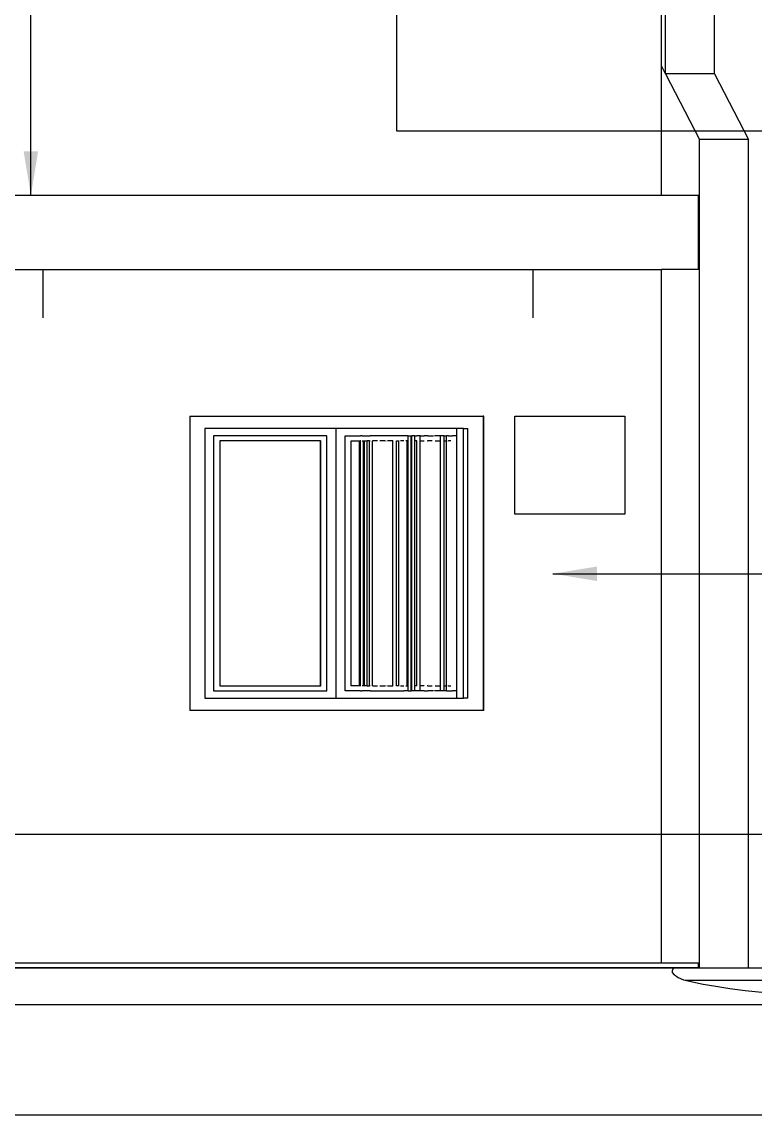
# Model space of a CAD drawing. Header units: inches. Extents: x 7263 to 14962, y 1317 to 2926.
# Drawn here: x 7437.961 to 7440.954, y 1505.973 to 1510.432 of the extents above; entities that cross this region are included whole.
import ezdxf

# ---------------------------------------------------------------- set-up
doc = ezdxf.new("R2010")
doc.units = ezdxf.units.IN
doc.header["$MEASUREMENT"] = 0
doc.layers.add('Layer6', color=6, linetype='Continuous')
doc.layers.add('Layer8', color=8, linetype='Continuous')
doc.styles.get("Standard").update_dxf_attribs({"font": ''})
doc.styles.get('Standard').set_extended_font_data('Tw Cen MT Condensed')
doc.dimstyles.get("Standard").update_dxf_attribs({"dimtxt": 0.2, "dimasz": 0.18, "dimexe": 0.18, "dimexo": 0.0625, "dimgap": 0.09, "dimtad": 0, "dimzin": 0, "dimdsep": 46, "dimtxsty": 'Standard', "dimblk": 'ARCHTICK', "dimcen": 0.09, "dimclrd": 8, "dimclre": 8, "dimclrt": 2, "dimadec": 0, "dimazin": 0, "dimtfac": 1, "dimtofl": 0, "dimtmove": 0, "dimatfit": 3, "dimfxl": 1, "dimtolj": 1, "dimtzin": 0, "dimarcsym": 0})

# ---------------------------------------------------------------- blocks, each defined once
blk = doc.blocks.new('_ArchTick')
at = {"color": 0, "linetype": 'ByBlock', "const_width": 0.15}
blk.add_lwpolyline([(-0.5, -0.5), (0.5, 0.5)], dxfattribs=at)

msp = doc.modelspace()

# ---------------------------------------------------------------- linework, layer by layer
for p, q in [((7440.5713, 1510.2523), (7440.5713, 1513.4503)), ((7440.5882, 1510.2195), (7440.5882, 1513.0833)), ((7440.7882, 1510.2195), (7440.7882, 1513.0993)), ((7440.5713, 1509.7235), (7440.5713, 1510.2523)), ((7440.5882, 1510.2195), (7440.5713, 1510.2523)), ((7440.7882, 1510.2195), (7440.5882, 1510.2195)), ((7440.5882, 1510.2195), (7440.7266, 1509.9523)), ((7440.7882, 1510.2195), (7440.9265, 1509.9523)), ((7440.7266, 1506.5735), (7440.7266, 1509.9523)), ((7440.9265, 1509.9523), (7440.7266, 1509.9523)), ((7440.9265, 1508.5735), (7440.9265, 1509.9523)), ((7440.5713, 1509.7235), (7435.4243, 1509.7235)), ((7440.7222, 1509.7235), (7440.5713, 1509.7235)), ((7440.7222, 1509.422), (7440.7222, 1509.7235)), ((7435.4243, 1509.422), (7440.5713, 1509.422)), ((7438.0463, 1509.422), (7438.0463, 1509.3638)), ((7438.0463, 1509.422), (7438.0463, 1509.3946)), ((7438.0463, 1509.422), (7438.0463, 1509.3638)), ((7438.0463, 1509.422), (7438.0463, 1509.3946)), ((7438.0464, 1509.422), (7438.0464, 1509.3638)), ((7438.0464, 1509.422), (7438.0464, 1509.3946)), ((7440.0464, 1509.422), (7440.0464, 1509.3638)), ((7440.0464, 1509.422), (7440.0464, 1509.3946)), ((7440.5713, 1506.5935), (7440.5713, 1509.422)), ((7440.7222, 1509.422), (7440.5713, 1509.422)), ((7438.0464, 1509.3638), (7438.0463, 1509.2241)), ((7438.0463, 1509.3638), (7438.0463, 1509.2241)), ((7438.0463, 1509.3638), (7438.0463, 1509.2241)), ((7440.0464, 1509.3638), (7440.0463, 1509.2241)), ((7438.6471, 1508.8235), (7438.6471, 1507.6235)), ((7438.6471, 1508.8235), (7439.8445, 1508.8235)), ((7439.8445, 1508.8235), (7439.8445, 1507.6235)), ((7439.8466, 1508.8235), (7439.8445, 1508.8235)), ((7439.8466, 1507.6235), (7439.8466, 1508.8235)), ((7438.7074, 1508.7735), (7438.7074, 1507.6735)), ((7439.2436, 1508.7735), (7438.7074, 1508.7735)), ((7439.2436, 1507.6735), (7439.2436, 1508.7735)), ((7439.7363, 1508.7735), (7439.2436, 1508.7735)), ((7439.7363, 1508.7435), (7439.7363, 1508.7735)), ((7439.7637, 1508.7735), (7439.7363, 1508.7735)), ((7439.7637, 1507.6735), (7439.7637, 1508.7735)), ((7439.7637, 1508.7735), (7439.782, 1508.7735)), ((7439.782, 1507.6735), (7439.782, 1508.7735)), ((7438.7438, 1508.7435), (7438.7438, 1507.7035)), ((7439.2058, 1508.7435), (7438.7438, 1508.7435)), ((7438.7685, 1508.7235), (7438.7685, 1507.7235)), ((7439.1803, 1508.7235), (7438.7685, 1508.7235)), ((7439.1803, 1507.7235), (7439.1803, 1508.7235)), ((7439.1803, 1508.7235), (7439.1808, 1508.7235)), ((7439.1808, 1507.7235), (7439.1808, 1508.7235)), ((7439.2058, 1508.7435), (7439.2061, 1508.7435)), ((7439.2058, 1507.7035), (7439.2058, 1508.7435)), ((7439.2061, 1507.7035), (7439.2061, 1508.7435)), ((7439.2802, 1508.7435), (7439.3436, 1508.7435)), ((7439.2802, 1507.7035), (7439.2802, 1508.7435)), ((7439.3049, 1507.7235), (7439.3049, 1508.7235)), ((7439.3049, 1508.7235), (7439.3396, 1508.7235)), ((7439.3396, 1507.7235), (7439.3396, 1508.7235)), ((7439.3396, 1508.7235), (7439.3434, 1508.7235)), ((7439.3434, 1507.7235), (7439.3434, 1508.7235)), ((7439.3434, 1508.7235), (7439.3436, 1508.7235)), ((7439.3507, 1508.7435), (7439.3436, 1508.7435)), ((7439.3452, 1508.7235), (7439.3438, 1508.7235)), ((7439.3507, 1508.7435), (7439.3694, 1508.7435)), ((7439.3507, 1508.7235), (7439.3561, 1508.7235)), ((7439.3561, 1507.7235), (7439.3561, 1508.7235)), ((7439.3561, 1508.7235), (7439.3596, 1508.7235)), ((7439.3596, 1507.7235), (7439.3596, 1508.7235)), ((7439.3596, 1508.7235), (7439.3694, 1508.7235)), ((7439.3694, 1508.7435), (7439.3698, 1508.7435)), ((7439.3698, 1508.7435), (7439.3833, 1508.7435)), ((7439.3698, 1508.7235), (7439.3708, 1508.7235)), ((7439.3708, 1507.7235), (7439.3708, 1508.7235)), ((7439.3796, 1508.7235), (7439.3708, 1508.7235)), ((7439.3796, 1507.7235), (7439.3796, 1508.7235)), ((7439.3796, 1508.7235), (7439.3833, 1508.7235)), ((7439.4215, 1508.7435), (7439.3833, 1508.7435)), ((7439.3919, 1508.7235), (7439.3923, 1508.7235)), ((7439.3923, 1507.7235), (7439.3923, 1508.7235)), ((7439.4123, 1508.7235), (7439.3923, 1508.7235)), ((7439.454, 1508.7435), (7439.4215, 1508.7435)), ((7439.4445, 1508.7235), (7439.4215, 1508.7235)), ((7439.4467, 1508.7235), (7439.4478, 1508.7235)), ((7439.5202, 1508.7435), (7439.454, 1508.7435)), ((7439.4755, 1508.7235), (7439.454, 1508.7235)), ((7439.4755, 1507.7235), (7439.4755, 1508.7235)), ((7439.4755, 1508.7235), (7439.4766, 1508.7235)), ((7439.4903, 1508.7235), (7439.4906, 1508.7235)), ((7439.4906, 1507.7235), (7439.4906, 1508.7235)), ((7439.4906, 1508.7235), (7439.4998, 1508.7235)), ((7439.4998, 1507.7235), (7439.4998, 1508.7235)), ((7439.4998, 1508.7235), (7439.5001, 1508.7235)), ((7439.5001, 1507.7235), (7439.5001, 1508.7235)), ((7439.5001, 1508.7235), (7439.5008, 1508.7235)), ((7439.5202, 1508.7235), (7439.5068, 1508.7235)), ((7439.5372, 1508.7435), (7439.5202, 1508.7435)), ((7439.5334, 1508.7235), (7439.5278, 1508.7235)), ((7439.5334, 1507.7235), (7439.5334, 1508.7235)), ((7439.5334, 1508.7235), (7439.5372, 1508.7235)), ((7439.5372, 1508.7235), (7439.5372, 1508.7435)), ((7439.5372, 1508.7435), (7439.5499, 1508.7435)), ((7439.5372, 1507.7235), (7439.5372, 1508.7235)), ((7439.5372, 1508.7235), (7439.5376, 1508.7235)), ((7439.5499, 1508.7435), (7439.5534, 1508.7435)), ((7439.5499, 1508.7235), (7439.5499, 1508.7435)), ((7439.5499, 1508.7235), (7439.5534, 1508.7235)), ((7439.5499, 1507.7235), (7439.5499, 1508.7235)), ((7439.5534, 1508.7235), (7439.5534, 1508.7435)), ((7439.5646, 1508.7435), (7439.5534, 1508.7435)), ((7439.5534, 1507.7235), (7439.5534, 1508.7235)), ((7439.5636, 1508.7235), (7439.5646, 1508.7235)), ((7439.5646, 1508.7435), (7439.5737, 1508.7435)), ((7439.5646, 1508.7235), (7439.5646, 1508.7435)), ((7439.5646, 1507.7235), (7439.5646, 1508.7235)), ((7439.5734, 1508.7235), (7439.5646, 1508.7235)), ((7439.5734, 1507.7235), (7439.5734, 1508.7235)), ((7439.5734, 1508.7235), (7439.5737, 1508.7235)), ((7439.5861, 1508.7435), (7439.5737, 1508.7435)), ((7439.5857, 1508.7235), (7439.5861, 1508.7235)), ((7439.5861, 1508.7435), (7439.6032, 1508.7435)), ((7439.5861, 1508.7235), (7439.5861, 1508.7435)), ((7439.5861, 1508.7235), (7439.6032, 1508.7235)), ((7439.5861, 1507.7235), (7439.5861, 1508.7235)), ((7439.6175, 1508.7435), (7439.6032, 1508.7435)), ((7439.6149, 1508.7235), (7439.6163, 1508.7235)), ((7439.6175, 1508.7435), (7439.636, 1508.7435)), ((7439.636, 1508.7235), (7439.6175, 1508.7235)), ((7439.636, 1508.7435), (7439.6411, 1508.7435)), ((7439.6693, 1508.7435), (7439.6449, 1508.7435)), ((7439.6486, 1508.7235), (7439.6693, 1508.7235)), ((7439.6693, 1508.7235), (7439.6693, 1508.7435)), ((7439.6844, 1508.7435), (7439.6693, 1508.7435)), ((7439.6693, 1507.7235), (7439.6693, 1508.7235)), ((7439.6841, 1508.7235), (7439.6844, 1508.7235)), ((7439.6844, 1508.7435), (7439.6936, 1508.7435)), ((7439.6844, 1508.7235), (7439.6844, 1508.7435)), ((7439.6844, 1507.7235), (7439.6844, 1508.7235)), ((7439.6844, 1508.7235), (7439.6936, 1508.7235)), ((7439.6936, 1508.7235), (7439.6936, 1508.7435)), ((7439.7019, 1508.7435), (7439.6936, 1508.7435)), ((7439.6936, 1507.7235), (7439.6936, 1508.7235)), ((7439.6999, 1508.7235), (7439.7009, 1508.7235)), ((7439.7019, 1508.7435), (7439.7118, 1508.7435)), ((7439.7118, 1508.7235), (7439.7019, 1508.7235)), ((7439.7118, 1508.7435), (7439.7183, 1508.7435)), ((7439.7363, 1508.7435), (7439.7192, 1508.7435)), ((7439.7363, 1508.7435), (7439.7367, 1508.7435)), ((7439.7363, 1507.7035), (7439.7363, 1508.7435)), ((7440.9265, 1506.5735), (7440.9265, 1508.5735)), ((7438.7438, 1507.7035), (7439.2058, 1507.7035)), ((7438.7685, 1507.7235), (7439.1803, 1507.7235)), ((7439.1803, 1507.7235), (7439.1808, 1507.7235)), ((7439.2058, 1507.7035), (7439.2061, 1507.7035)), ((7439.3436, 1507.7035), (7439.2802, 1507.7035)), ((7439.3396, 1507.7235), (7439.3049, 1507.7235)), ((7439.3434, 1507.7235), (7439.3396, 1507.7235)), ((7439.3436, 1507.7235), (7439.3434, 1507.7235)), ((7439.3436, 1507.7035), (7439.3507, 1507.7035)), ((7439.3452, 1507.7235), (7439.3438, 1507.7235)), ((7439.3561, 1507.7235), (7439.3507, 1507.7235)), ((7439.3694, 1507.7035), (7439.3507, 1507.7035)), ((7439.3596, 1507.7235), (7439.3561, 1507.7235)), ((7439.3694, 1507.7235), (7439.3596, 1507.7235)), ((7439.3698, 1507.7035), (7439.3694, 1507.7035)), ((7439.3708, 1507.7235), (7439.3698, 1507.7235)), ((7439.3833, 1507.7035), (7439.3698, 1507.7035)), ((7439.3708, 1507.7235), (7439.3796, 1507.7235)), ((7439.3833, 1507.7235), (7439.3796, 1507.7235)), ((7439.3833, 1507.7035), (7439.4215, 1507.7035)), ((7439.3923, 1507.7235), (7439.3919, 1507.7235)), ((7439.3923, 1507.7235), (7439.4123, 1507.7235)), ((7439.4215, 1507.7235), (7439.4445, 1507.7235)), ((7439.4215, 1507.7035), (7439.454, 1507.7035)), ((7439.4478, 1507.7235), (7439.4467, 1507.7235)), ((7439.454, 1507.7235), (7439.4755, 1507.7235)), ((7439.454, 1507.7035), (7439.5202, 1507.7035)), ((7439.4766, 1507.7235), (7439.4755, 1507.7235)), ((7439.4906, 1507.7235), (7439.4903, 1507.7235)), ((7439.4998, 1507.7235), (7439.4906, 1507.7235)), ((7439.5001, 1507.7235), (7439.4998, 1507.7235)), ((7439.5008, 1507.7235), (7439.5001, 1507.7235)), ((7439.5068, 1507.7235), (7439.5202, 1507.7235)), ((7439.5372, 1507.7035), (7439.5202, 1507.7035)), ((7439.5278, 1507.7235), (7439.5334, 1507.7235)), ((7439.5372, 1507.7235), (7439.5334, 1507.7235)), ((7439.5372, 1507.7035), (7439.5372, 1507.7235)), ((7439.5376, 1507.7235), (7439.5372, 1507.7235)), ((7439.5372, 1507.7035), (7439.5499, 1507.7035)), ((7439.5534, 1507.7235), (7439.5499, 1507.7235)), ((7439.5499, 1507.7035), (7439.5499, 1507.7235)), ((7439.5534, 1507.7035), (7439.5499, 1507.7035)), ((7439.5534, 1507.7035), (7439.5534, 1507.7235)), ((7439.5646, 1507.7035), (7439.5534, 1507.7035)), ((7439.5646, 1507.7235), (7439.5636, 1507.7235)), ((7439.5646, 1507.7035), (7439.5646, 1507.7235)), ((7439.5734, 1507.7235), (7439.5646, 1507.7235)), ((7439.5737, 1507.7035), (7439.5646, 1507.7035)), ((7439.5737, 1507.7235), (7439.5734, 1507.7235)), ((7439.5861, 1507.7035), (7439.5737, 1507.7035)), ((7439.5861, 1507.7235), (7439.5857, 1507.7235)), ((7439.6032, 1507.7235), (7439.5861, 1507.7235)), ((7439.5861, 1507.7035), (7439.5861, 1507.7235)), ((7439.6032, 1507.7035), (7439.5861, 1507.7035)), ((7439.6032, 1507.7035), (7439.6175, 1507.7035)), ((7439.6163, 1507.7235), (7439.6149, 1507.7235)), ((7439.6175, 1507.7235), (7439.636, 1507.7235)), ((7439.636, 1507.7035), (7439.6175, 1507.7035)), ((7439.6411, 1507.7035), (7439.636, 1507.7035)), ((7439.6693, 1507.7035), (7439.6449, 1507.7035)), ((7439.6486, 1507.7235), (7439.6693, 1507.7235)), ((7439.6693, 1507.7035), (7439.6693, 1507.7235)), ((7439.6844, 1507.7035), (7439.6693, 1507.7035)), ((7439.6844, 1507.7235), (7439.6841, 1507.7235)), ((7439.6844, 1507.7035), (7439.6844, 1507.7235)), ((7439.6844, 1507.7235), (7439.6936, 1507.7235)), ((7439.6936, 1507.7035), (7439.6844, 1507.7035)), ((7439.6936, 1507.7035), (7439.6936, 1507.7235)), ((7439.6936, 1507.7035), (7439.7019, 1507.7035)), ((7439.7009, 1507.7235), (7439.6999, 1507.7235)), ((7439.7019, 1507.7235), (7439.7118, 1507.7235)), ((7439.7019, 1507.7035), (7439.7183, 1507.7035)), ((7439.7363, 1507.7035), (7439.7192, 1507.7035)), ((7439.7367, 1507.7035), (7439.7363, 1507.7035)), ((7439.7363, 1507.6735), (7439.7363, 1507.7035)), ((7438.7074, 1507.6735), (7439.2436, 1507.6735)), ((7439.2436, 1507.6735), (7439.7363, 1507.6735)), ((7439.7363, 1507.6735), (7439.7637, 1507.6735)), ((7439.782, 1507.6735), (7439.7637, 1507.6735)), ((7439.8445, 1507.6235), (7438.6471, 1507.6235)), ((7439.8466, 1507.6235), (7439.8445, 1507.6235)), ((7435.4243, 1506.5735), (7440.6224, 1506.5735)), ((7440.7265, 1506.5735), (7435.4243, 1506.5735)), ((7440.5713, 1506.5935), (7437.814, 1506.5935)), ((7440.7222, 1506.5935), (7440.5713, 1506.5935)), ((7440.6165, 1506.5644), (7440.6224, 1506.5735)), ((7440.6224, 1506.5735), (7440.7222, 1506.5735)), ((7440.7222, 1506.5735), (7440.7222, 1506.5935)), ((7440.7222, 1506.5735), (7440.7266, 1506.5735)), ((7440.7265, 1506.5735), (7440.7222, 1506.5735)), ((7440.725, 1506.5735), (7440.7222, 1506.5735)), ((7440.7266, 1506.5735), (7440.9265, 1506.5735)), ((7440.9265, 1506.5735), (7442.7767, 1506.5735)), ((7440.6173, 1506.5547), (7440.6165, 1506.5644)), ((7440.625, 1506.545), (7440.6173, 1506.5547)), ((7440.625, 1506.545), (7440.6398, 1506.5353)), ((7440.6398, 1506.5353), (7440.6618, 1506.5256)), ((7440.6618, 1506.5256), (7440.6685, 1506.5235)), ((7440.6685, 1506.5235), (7440.6977, 1506.5164)), ((7440.6685, 1506.5235), (7442.7767, 1506.5235)), ((7440.6977, 1506.5164), (7440.7423, 1506.5074)), ((7440.7423, 1506.5074), (7440.7932, 1506.4987)), ((7440.7932, 1506.4987), (7440.8502, 1506.4903)), ((7440.8502, 1506.4903), (7440.9131, 1506.4823)), ((7440.9131, 1506.4823), (7440.9816, 1506.4747)), ((7442.7767, 1506.4235), (7433.8269, 1506.4235))]:
    msp.add_line(p, q)
msp.add_lwpolyline([(7439.9727, 1508.8235), (7440.4228, 1508.8235), (7440.4228, 1508.4235), (7439.9727, 1508.4235), (7439.9727, 1508.8235)])
at = {"layer": 'Layer8'}
msp.add_line((7441.7327, 1505.9735), (7420.3346, 1505.9735), dxfattribs=at)

# ---------------------------------------------------------------- leaders
at = {"layer": 'Layer6', "annotation_type": 0, "has_hookline": 1, "hookline_direction": 0}
for points, text_width in [([(7429.7571, 1509.5795), (7429.7284, 1517.1163), (7443.5007, 1517.1163)], 4.1714), ([(7432.9485, 1509.4119), (7432.9485, 1515.8707), (7443.5007, 1515.8707)], 3.3429), ([(7437.9978, 1509.7235), (7437.9978, 1514.3857), (7443.5007, 1514.3857)], 3.819), ([(7439.4899, 1510.7035), (7439.4899, 1509.9867), (7443.5007, 1509.9867)], 2.8667), ([(7440.1284, 1508.1811), (7443.5007, 1508.1811)], 3.2476), ([(7434.7833, 1507.1187), (7443.5007, 1507.1187)], 3.8)]:
    msp.add_leader(points, dimstyle='Standard', dxfattribs=dict(at, text_width=text_width))

doc.saveas('drawing.dxf')
